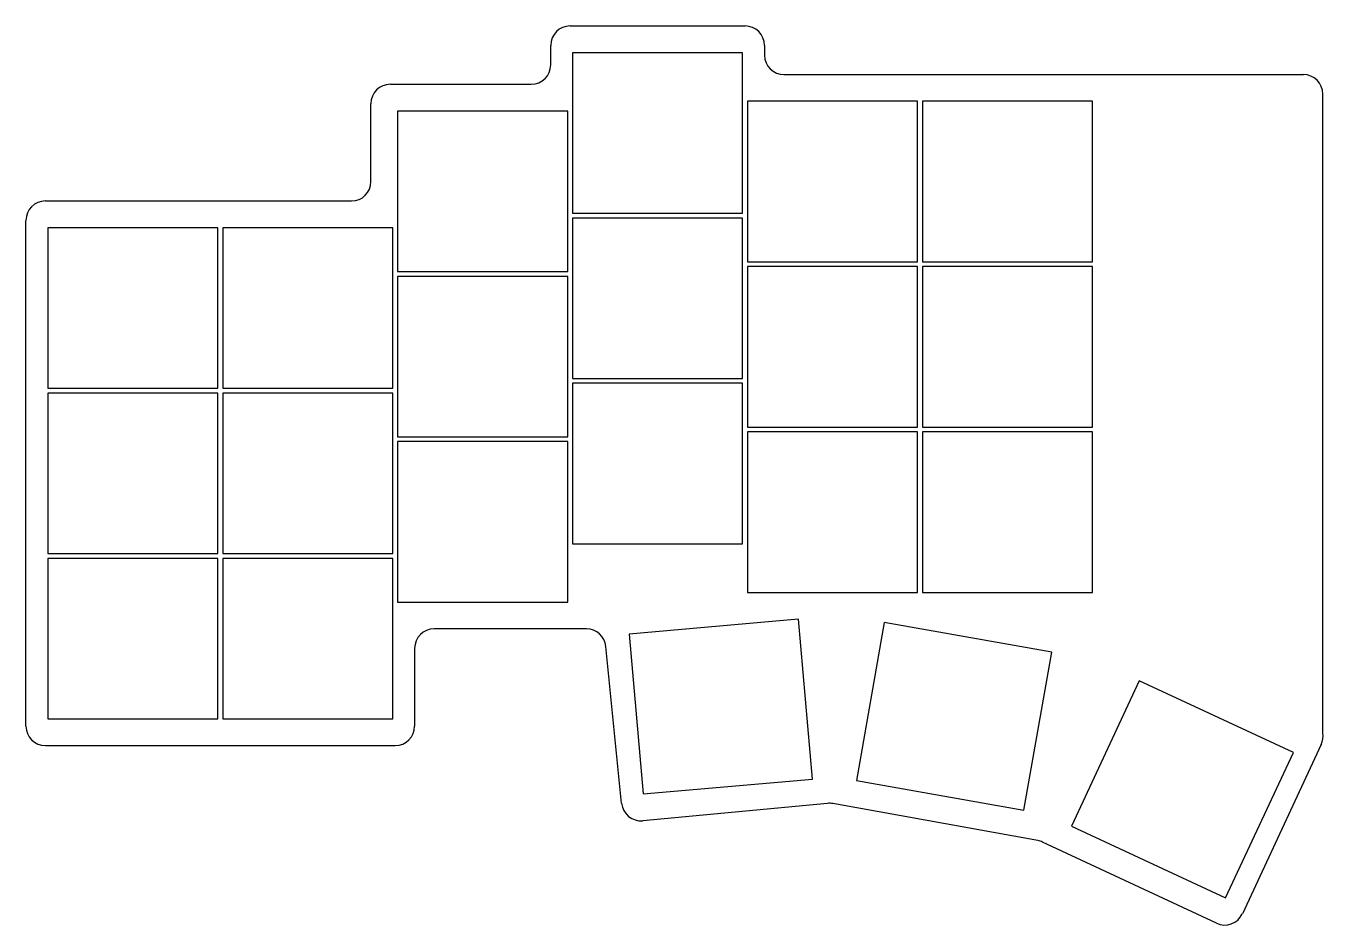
# Model space of a CAD drawing. Header units: millimetres. Extents: x 139 to 272, y -179 to -87.
import ezdxf

# ---------------------------------------------------------------- set-up
doc = ezdxf.new("R2010")
doc.units = ezdxf.units.MM

msp = doc.modelspace()

# ---------------------------------------------------------------- linework, layer by layer
for p, q in [((195, -87), (213, -87)), ((193, -91), (193, -89)), ((215, -89), (215, -90)), ((212.75, -89.75), (195.25, -89.75)), ((195.25, -89.75), (195.25, -106.25)), ((212.75, -106.25), (212.75, -89.75)), ((217, -92), (270.45, -92)), ((176.5, -93), (191, -93)), ((230.75, -94.75), (213.25, -94.75)), ((213.25, -94.75), (213.25, -111.25)), ((230.75, -111.25), (230.75, -94.75)), ((248.75, -94.75), (231.25, -94.75)), ((231.25, -94.75), (231.25, -111.25)), ((248.75, -111.25), (248.75, -94.75)), ((272.45, -159.72), (272.45, -94)), ((174.5, -103), (174.5, -95)), ((194.75, -95.75), (177.25, -95.75)), ((177.25, -95.75), (177.25, -112.25)), ((194.75, -112.25), (194.75, -95.75)), ((141, -105), (172.5, -105)), ((195.25, -106.25), (212.75, -106.25)), ((212.75, -106.75), (195.25, -106.75)), ((195.25, -106.75), (195.25, -123.25)), ((212.75, -123.25), (212.75, -106.75)), ((139, -159), (139, -107)), ((158.75, -107.75), (141.25, -107.75)), ((141.25, -107.75), (141.25, -124.25)), ((158.75, -124.25), (158.75, -107.75)), ((176.75, -107.75), (159.25, -107.75)), ((159.25, -107.75), (159.25, -124.25)), ((176.75, -124.25), (176.75, -107.75)), ((213.25, -111.25), (230.75, -111.25)), ((230.75, -111.75), (213.25, -111.75)), ((213.25, -111.75), (213.25, -128.25)), ((230.75, -128.25), (230.75, -111.75)), ((231.25, -111.25), (248.75, -111.25)), ((248.75, -111.75), (231.25, -111.75)), ((231.25, -111.75), (231.25, -128.25)), ((248.75, -128.25), (248.75, -111.75)), ((177.25, -112.25), (194.75, -112.25)), ((194.75, -112.75), (177.25, -112.75)), ((177.25, -112.75), (177.25, -129.25)), ((194.75, -129.25), (194.75, -112.75)), ((195.25, -123.25), (212.75, -123.25)), ((212.75, -123.75), (195.25, -123.75)), ((195.25, -123.75), (195.25, -140.25)), ((212.75, -140.25), (212.75, -123.75)), ((141.25, -124.25), (158.75, -124.25)), ((158.75, -124.75), (141.25, -124.75)), ((141.25, -124.75), (141.25, -141.25)), ((158.75, -141.25), (158.75, -124.75)), ((159.25, -124.25), (176.75, -124.25)), ((176.75, -124.75), (159.25, -124.75)), ((159.25, -124.75), (159.25, -141.25)), ((176.75, -141.25), (176.75, -124.75)), ((177.25, -129.25), (194.75, -129.25)), ((213.25, -128.25), (230.75, -128.25)), ((230.75, -128.75), (213.25, -128.75)), ((213.25, -128.75), (213.25, -145.25)), ((230.75, -145.25), (230.75, -128.75)), ((231.25, -128.25), (248.75, -128.25)), ((248.75, -128.75), (231.25, -128.75)), ((231.25, -128.75), (231.25, -145.25)), ((248.75, -145.25), (248.75, -128.75)), ((194.75, -129.75), (177.25, -129.75)), ((177.25, -129.75), (177.25, -146.25)), ((194.75, -146.25), (194.75, -129.75)), ((141.25, -141.25), (158.75, -141.25)), ((159.25, -141.25), (176.75, -141.25)), ((195.25, -140.25), (212.75, -140.25)), ((158.75, -141.75), (141.25, -141.75)), ((141.25, -141.75), (141.25, -158.25)), ((158.75, -158.25), (158.75, -141.75)), ((176.75, -141.75), (159.25, -141.75)), ((159.25, -141.75), (159.25, -158.25)), ((176.75, -158.25), (176.75, -141.75)), ((213.25, -145.25), (230.75, -145.25)), ((231.25, -145.25), (248.75, -145.25)), ((177.25, -146.25), (194.75, -146.25)), ((218.5, -148.02), (201.06, -149.54)), ((219.94, -164.46), (218.5, -148.02)), ((196.69, -149), (181, -149)), ((227.32, -148.36), (224.45, -164.61)), ((244.55, -151.39), (227.32, -148.36)), ((200.3, -166.94), (198.68, -150.8)), ((201.06, -149.54), (202.5, -165.98)), ((179, -151), (179, -159)), ((241.68, -167.64), (244.55, -151.39)), ((253.56, -154.33), (246.58, -169.28)), ((269.42, -161.72), (253.56, -154.33)), ((141.25, -158.25), (158.75, -158.25)), ((159.25, -158.25), (176.75, -158.25)), ((141, -161), (177, -161)), ((272.29, -160.89), (264.17, -178.31)), ((262.44, -176.67), (269.42, -161.72)), ((202.5, -165.98), (219.94, -164.46)), ((224.45, -164.61), (241.68, -167.64)), ((221.48, -166.95), (202.48, -168.73)), ((243.13, -170.77), (222.03, -166.97)), ((246.58, -169.28), (262.44, -176.67)), ((261.51, -179.27), (243.62, -170.93))]:
    msp.add_line(p, q)
for centre, start, end in [((195, -89), 90, 180), ((213, -89), 0, 90), ((217, -90), 180, 270), ((191, -91), 270, 0), ((270.45, -94), 0, 90), ((176.5, -95), 90, 180), ((172.5, -103), 270, 0), ((141, -107), 90, 180), ((181, -151), 90, 180), ((196.69, -151), 5.7359, 90), ((141, -159), 180, 270), ((177, -159), 270, 0), ((270.48, -160.04), 335, 369.2646), ((202.29, -166.74), 185.7359, 275.3593), ((221.67, -168.94), 79.7823, 95.3593), ((242.77, -172.74), 65, 79.7823), ((262.35, -177.46), 245, 335)]:
    msp.add_arc(centre, 2, start, end)

doc.saveas('drawing.dxf')
